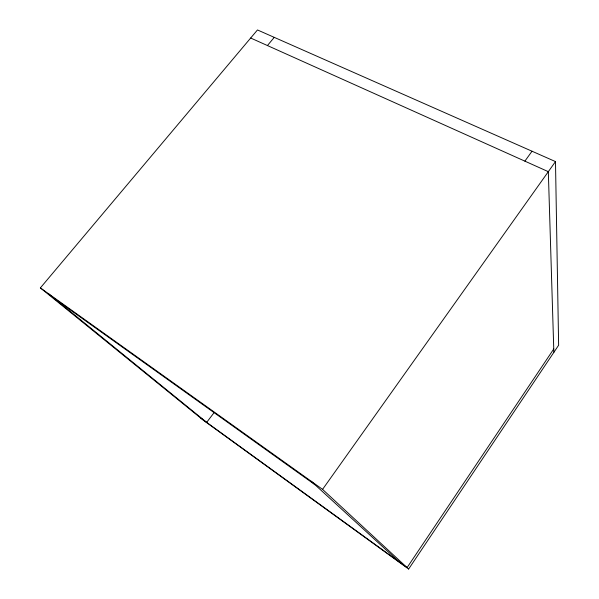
<?xml version="1.0" encoding="UTF-8"?>
<svg xmlns="http://www.w3.org/2000/svg" width="599" height="599" viewBox="0 0 599 599"><rect width="100%" height="100%" fill="white"/><g stroke="black" fill="none" stroke-linecap="round" stroke-linejoin="round"><path stroke-width="0.9" d="M553.753 348.977L407.08 567.605L200.628 417.997M408.638 569.05L558.627 345.234L555.49 161.588L257.473 29.95L40.373 287.902L203.78 420.558L408.638 569.05L322.562 489.376L40.373 287.902M322.562 489.376L555.49 161.588M524.881 161.146L532.024 151.225M214.015 412.726L206.685 422.385L48.145 293.45M267.439 45.546L274.26 37.363M250.674 38.022L548.325 171.673L553.858 352.354M54.599 298.699L314.992 484.733M311.195 481.259L399.263 561.944"/></g></svg>
